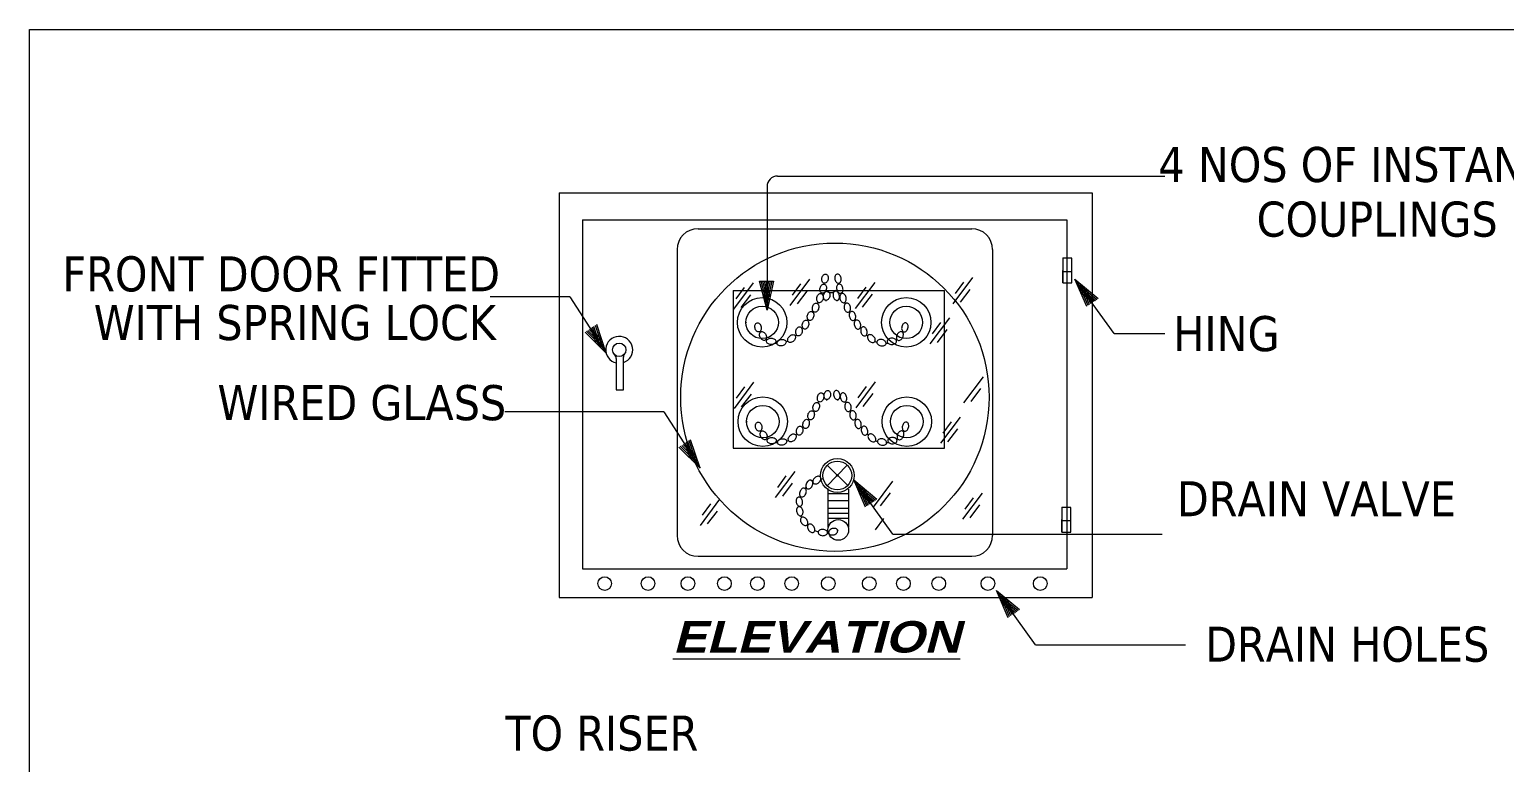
# Model space of a CAD drawing. Header units: inches. Extents: x -98933 to 1585249, y -3352739 to 192771.
# Drawn here: x -1267.9 to -878.5, y 49336.7 to 49530.1 of the extents above; entities that cross this region are included whole.
import ezdxf
from ezdxf.enums import TextEntityAlignment as Align

# ---------------------------------------------------------------- set-up
doc = ezdxf.new("R2010")
doc.units = ezdxf.units.IN
doc.header["$MEASUREMENT"] = 0
doc.layers.get('0').update_dxf_attribs({"lineweight": 0})
for name, color, linetype, lineweight in [('BODY', 7, 'Continuous', 5), ('DIM', 7, 'Continuous', 0), ('FF-PIPE', 14, 'Continuous', 35), ('HATCH', 252, 'Continuous', 0), ('TEXT-1', 7, 'Continuous', 0)]:
    doc.layers.add(name, color=color, linetype=linetype, lineweight=lineweight)
doc.styles.add('arial narrow', font='tahoma.ttf')
doc.styles.add('ROMANTIC', font='')
doc.styles.get('ROMANTIC').set_extended_font_data('Arial Black', italic=True)

# ---------------------------------------------------------------- blocks, each defined once
blk = doc.blocks.new('swqe')
at = {"lineweight": 13}
for p, q in [((213207.92, -18789.24), (213207.92, -18890.59)), ((213343.68, -18890.59), (213343.68, -18789.24)), ((213207.92, -18890.59), (213343.68, -18890.59))]:
    blk.add_line(p, q, dxfattribs=at)
at = {"layer": 'BODY', "lineweight": 0}
for p, q in [((213096.14, -18726.51), (213438.3, -18726.51)), ((213096.14, -18726.51), (213096.14, -18986.44)), ((213438.3, -18726.51), (213438.3, -18986.44)), ((213111.19, -18743.86), (213422.1, -18743.86)), ((213111.19, -18743.86), (213111.19, -18967.94)), ((213185.34, -18749.61), (213361.06, -18749.61)), ((213422.1, -18743.86), (213422.1, -18967.94)), ((213171.9, -18763.05), (213171.9, -18946.48)), ((213374.5, -18763.05), (213374.5, -18946.48)), ((213419.48, -18768.3), (213419.48, -18784.39)), ((213425.25, -18768.61), (213419.48, -18768.61)), ((213425.25, -18784.39), (213425.25, -18768.61)), ((213419.48, -18784.39), (213419.48, -18776.35)), ((213425.25, -18777.22), (213419.48, -18777.22)), ((213220.67, -18784.47), (213208.12, -18801.2)), ((213220.67, -18784.47), (213208.12, -18801.2)), ((213220.67, -18784.47), (213208.12, -18801.2)), ((213214.89, -18787.39), (213209.53, -18794.72)), ((213214.89, -18787.39), (213209.53, -18794.72)), ((213214.89, -18787.39), (213209.53, -18794.72)), ((213256.93, -18782.08), (213244.38, -18798.81)), ((213251.16, -18785), (213245.79, -18792.33)), ((213298.79, -18784.17), (213286.23, -18800.9)), ((213293.01, -18787.09), (213287.64, -18794.42)), ((213361.56, -18781.04), (213349.01, -18797.76)), ((213355.78, -18783.95), (213350.42, -18791.29)), ((213419.48, -18784.39), (213425.25, -18784.39)), ((213207.92, -18789.24), (213343.68, -18789.24)), ((213219.03, -18791.99), (213212.73, -18800.27)), ((213219.03, -18791.99), (213212.73, -18800.27)), ((213219.03, -18791.99), (213212.73, -18800.27)), ((213255.3, -18789.61), (213248.99, -18797.88)), ((213297.15, -18791.7), (213290.84, -18799.97)), ((213359.92, -18788.56), (213353.62, -18796.84)), ((213346.74, -18806.85), (213334.18, -18823.58)), ((213340.96, -18809.77), (213335.59, -18817.1)), ((213345.1, -18814.38), (213338.79, -18822.65)), ((213132.86, -18832.98), (213132.86, -18852.98)), ((213137.42, -18852.98), (213137.42, -18832.14)), ((213368.39, -18844.77), (213355.84, -18861.5)), ((213132.86, -18852.98), (213137.42, -18852.98)), ((213221.05, -18848.21), (213208.49, -18864.93)), ((213221.05, -18848.21), (213208.49, -18864.93)), ((213221.05, -18848.21), (213208.49, -18864.93)), ((213215.27, -18851.12), (213209.9, -18858.46)), ((213215.27, -18851.12), (213209.9, -18858.46)), ((213215.27, -18851.12), (213209.9, -18858.46)), ((213299.16, -18847.91), (213286.61, -18864.64)), ((213293.38, -18850.82), (213288.02, -18858.16)), ((213366.76, -18852.3), (213360.45, -18860.57)), ((213219.41, -18855.73), (213213.1, -18864)), ((213219.41, -18855.73), (213213.1, -18864)), ((213219.41, -18855.73), (213213.1, -18864)), ((213297.52, -18855.43), (213291.22, -18863.71)), ((213353.57, -18870.59), (213341.01, -18887.31)), ((213347.79, -18873.5), (213342.42, -18880.84)), ((213351.93, -18878.11), (213345.62, -18886.39)), ((213281.2, -18901.39), (213268.12, -18914.79)), ((213268.23, -18901.5), (213281.31, -18914.23)), ((213247.52, -18905.44), (213234.96, -18922.17)), ((213241.74, -18908.36), (213236.37, -18915.69)), ((213245.88, -18912.96), (213239.57, -18921.24)), ((213268.76, -18916.49), (213268.76, -18932.15)), ((213268.76, -18919.7), (213282.03, -18919.7)), ((213282.03, -18916.89), (213282.03, -18932.15)), ((213282.03, -18916.89), (213282.03, -18916.89)), ((213310.3, -18911.71), (213297.74, -18928.44)), ((213308.66, -18919.24), (213302.35, -18927.51)), ((213367.71, -18919.38), (213355.15, -18936.11)), ((213199.2, -18923.34), (213186.65, -18940.07)), ((213193.42, -18926.26), (213188.06, -18933.59)), ((213268.76, -18924.12), (213282.03, -18924.12)), ((213268.76, -18928.94), (213282.03, -18928.94)), ((213361.93, -18922.3), (213356.57, -18929.63)), ((213366.07, -18926.9), (213359.77, -18935.18)), ((213419.01, -18928.27), (213419.01, -18944.36)), ((213419.01, -18928.27), (213419.01, -18944.36)), ((213424.77, -18928.58), (213419.01, -18928.58)), ((213424.77, -18928.58), (213419.01, -18928.58)), ((213424.77, -18944.36), (213424.77, -18928.58)), ((213424.77, -18944.36), (213424.77, -18928.58)), ((213197.56, -18930.87), (213191.26, -18939.14)), ((213268.76, -18932.15), (213282.03, -18932.15)), ((213268.76, -18932.15), (213268.76, -18940.99)), ((213268.76, -18935.37), (213282.03, -18935.37)), ((213282.03, -18932.15), (213282.03, -18940.99)), ((213304.52, -18935.65), (213299.15, -18942.99)), ((213419.01, -18944.36), (213419.01, -18936.31)), ((213419.01, -18944.36), (213419.01, -18936.31)), ((213424.77, -18937.18), (213419.01, -18937.18)), ((213424.77, -18937.18), (213419.01, -18937.18)), ((213419.01, -18944.36), (213424.77, -18944.36)), ((213419.01, -18944.36), (213424.77, -18944.36)), ((213111.19, -18967.94), (213422.1, -18967.94)), ((213185.34, -18959.92), (213361.06, -18959.92)), ((213096.14, -18986.44), (213438.3, -18986.44))]:
    blk.add_line(p, q, dxfattribs=at)
for points in [[(213267.56, -18778.79, -0.138248), (213268.22, -18779.16, -0.10706), (213268.74, -18779.98, -0.080555), (213268.94, -18780.98, -0.068394), (213268.82, -18782.17, -0.068394), (213268.38, -18783.28, -0.080555), (213267.74, -18784.08, -0.10706), (213266.9, -18784.57, -0.138248), (213266.15, -18784.59, -0.138248), (213265.49, -18784.22, -0.10706), (213264.97, -18783.4, -0.080555), (213264.77, -18782.4, -0.068394), (213264.89, -18781.21, -0.068394), (213265.33, -18780.1, -0.080555), (213265.97, -18779.3, -0.10706), (213266.81, -18778.82, -0.138248)], [(213274.5, -18778.79, 0.138248), (213273.85, -18779.16, 0.10706), (213273.32, -18779.98, 0.080555), (213273.13, -18780.98, 0.068394), (213273.25, -18782.17, 0.068394), (213273.69, -18783.28, 0.080555), (213274.32, -18784.08, 0.10706), (213275.16, -18784.57, 0.138248), (213275.92, -18784.59, 0.138248), (213276.58, -18784.22, 0.10706), (213277.1, -18783.4, 0.080555), (213277.3, -18782.4, 0.068394), (213277.17, -18781.21, 0.068394), (213276.74, -18780.1, 0.080555), (213276.1, -18779.3, 0.10706), (213275.26, -18778.82, 0.138248)], [(213266.43, -18785.24, -0.138248), (213267.09, -18785.61, -0.10706), (213267.61, -18786.43, -0.080555), (213267.81, -18787.43, -0.068394), (213267.69, -18788.62, -0.068394), (213267.25, -18789.74, -0.080555), (213266.61, -18790.54, -0.10706), (213265.77, -18791.02, -0.138248), (213265.02, -18791.05, -0.138248), (213264.36, -18790.67, -0.10706), (213263.84, -18789.86, -0.080555), (213263.64, -18788.86, -0.068394), (213263.76, -18787.67, -0.068394), (213264.2, -18786.55, -0.080555), (213264.84, -18785.75, -0.10706), (213265.68, -18785.27, -0.138248)], [(213275.63, -18785.24, 0.138248), (213274.97, -18785.61, 0.10706), (213274.45, -18786.43, 0.080555), (213274.26, -18787.43, 0.068394), (213274.38, -18788.62, 0.068394), (213274.82, -18789.74, 0.080555), (213275.45, -18790.54, 0.10706), (213276.29, -18791.02, 0.138248), (213277.05, -18791.05, 0.138248), (213277.71, -18790.67, 0.10706), (213278.23, -18789.86, 0.080555), (213278.43, -18788.86, 0.068394), (213278.3, -18787.67, 0.068394), (213277.86, -18786.55, 0.080555), (213277.23, -18785.75, 0.10706), (213276.39, -18785.27, 0.138248)], [(213261.54, -18797.41, -0.138248), (213262.2, -18797.78, -0.10706), (213262.72, -18798.6, -0.080555), (213262.92, -18799.6, -0.068394), (213262.79, -18800.79, -0.068394), (213262.35, -18801.91, -0.080555), (213261.72, -18802.7, -0.10706), (213260.88, -18803.19, -0.138248), (213260.12, -18803.22, -0.138248), (213259.46, -18802.84, -0.10706), (213258.94, -18802.03, -0.080555), (213258.74, -18801.03, -0.068394), (213258.87, -18799.83, -0.068394), (213259.31, -18798.72, -0.080555), (213259.94, -18797.92, -0.10706), (213260.78, -18797.44, -0.138248)], [(213264.37, -18791.29, -0.138248), (213265.03, -18791.66, -0.10706), (213265.55, -18792.48, -0.080555), (213265.75, -18793.48, -0.068394), (213265.63, -18794.67, -0.068394), (213265.19, -18795.79, -0.080555), (213264.55, -18796.59, -0.10706), (213263.71, -18797.07, -0.138248), (213262.96, -18797.1, -0.138248), (213262.3, -18796.72, -0.10706), (213261.77, -18795.91, -0.080555), (213261.58, -18794.91, -0.068394), (213261.7, -18793.72, -0.068394), (213262.14, -18792.6, -0.080555), (213262.78, -18791.8, -0.10706), (213263.62, -18791.32, -0.138248)], [(213268.68, -18789.76, -0.138248), (213269.34, -18790.14, -0.10706), (213269.86, -18790.95, -0.080555), (213270.06, -18791.95, -0.068394), (213269.93, -18793.14, -0.068394), (213269.49, -18794.26, -0.080555), (213268.86, -18795.06, -0.10706), (213268.02, -18795.54, -0.138248), (213267.26, -18795.57, -0.138248), (213266.6, -18795.2, -0.10706), (213266.08, -18794.38, -0.080555), (213265.88, -18793.38, -0.068394), (213266.01, -18792.19, -0.068394), (213266.45, -18791.07, -0.080555), (213267.08, -18790.28, -0.10706), (213267.92, -18789.79, -0.138248)], [(213273.39, -18789.76, 0.138248), (213272.73, -18790.14, 0.10706), (213272.21, -18790.95, 0.080555), (213272.01, -18791.95, 0.068394), (213272.13, -18793.14, 0.068394), (213272.57, -18794.26, 0.080555), (213273.21, -18795.06, 0.10706), (213274.05, -18795.54, 0.138248), (213274.8, -18795.57, 0.138248), (213275.46, -18795.2, 0.10706), (213275.99, -18794.38, 0.080555), (213276.18, -18793.38, 0.068394), (213276.06, -18792.19, 0.068394), (213275.62, -18791.07, 0.080555), (213274.98, -18790.28, 0.10706), (213274.15, -18789.79, 0.138248)], [(213277.7, -18791.29, 0.138248), (213277.04, -18791.66, 0.10706), (213276.52, -18792.48, 0.080555), (213276.32, -18793.48, 0.068394), (213276.44, -18794.67, 0.068394), (213276.88, -18795.79, 0.080555), (213277.52, -18796.59, 0.10706), (213278.36, -18797.07, 0.138248), (213279.11, -18797.1, 0.138248), (213279.77, -18796.72, 0.10706), (213280.29, -18795.91, 0.080555), (213280.49, -18794.91, 0.068394), (213280.37, -18793.72, 0.068394), (213279.93, -18792.6, 0.080555), (213279.29, -18791.8, 0.10706), (213278.45, -18791.32, 0.138248)], [(213280.53, -18797.41, 0.138248), (213279.87, -18797.78, 0.10706), (213279.35, -18798.6, 0.080555), (213279.15, -18799.6, 0.068394), (213279.27, -18800.79, 0.068394), (213279.71, -18801.91, 0.080555), (213280.35, -18802.7, 0.10706), (213281.19, -18803.19, 0.138248), (213281.94, -18803.22, 0.138248), (213282.6, -18802.84, 0.10706), (213283.12, -18802.03, 0.080555), (213283.32, -18801.03, 0.068394), (213283.2, -18799.83, 0.068394), (213282.76, -18798.72, 0.080555), (213282.12, -18797.92, 0.10706), (213281.28, -18797.44, 0.138248)], [(213258.28, -18802.74, -0.138248), (213258.94, -18803.12, -0.10706), (213259.46, -18803.93, -0.080555), (213259.66, -18804.93, -0.068394), (213259.53, -18806.12, -0.068394), (213259.09, -18807.24, -0.080555), (213258.46, -18808.04, -0.10706), (213257.62, -18808.52, -0.138248), (213256.86, -18808.55, -0.138248), (213256.2, -18808.18, -0.10706), (213255.68, -18807.36, -0.080555), (213255.48, -18806.36, -0.068394), (213255.61, -18805.17, -0.068394), (213256.05, -18804.05, -0.080555), (213256.68, -18803.25, -0.10706), (213257.52, -18802.77, -0.138248)], [(213283.79, -18802.74, 0.138248), (213283.13, -18803.12, 0.10706), (213282.61, -18803.93, 0.080555), (213282.41, -18804.93, 0.068394), (213282.53, -18806.12, 0.068394), (213282.97, -18807.24, 0.080555), (213283.61, -18808.04, 0.10706), (213284.45, -18808.52, 0.138248), (213285.2, -18808.55, 0.138248), (213285.86, -18808.18, 0.10706), (213286.38, -18807.36, 0.080555), (213286.58, -18806.36, 0.068394), (213286.46, -18805.17, 0.068394), (213286.02, -18804.05, 0.080555), (213285.38, -18803.25, 0.10706), (213284.54, -18802.77, 0.138248)], [(213223.23, -18810.06, -0.138248), (213223.99, -18810.1, -0.10706), (213224.82, -18810.6, -0.080555), (213225.44, -18811.41, -0.068394), (213225.87, -18812.53, -0.068394), (213225.97, -18813.72, -0.080555), (213225.76, -18814.72, -0.10706), (213225.23, -18815.53, -0.138248), (213224.56, -18815.89, -0.138248), (213223.81, -18815.85, -0.10706), (213222.97, -18815.35, -0.080555), (213222.35, -18814.55, -0.068394), (213221.93, -18813.42, -0.068394), (213221.82, -18812.23, -0.080555), (213222.04, -18811.23, -0.10706), (213222.57, -18810.43, -0.138248)], [(213225.79, -18815.83, -0.138248), (213226.54, -18815.7, -0.10706), (213227.46, -18815.99, -0.080555), (213228.25, -18816.63, -0.068394), (213228.92, -18817.63, -0.068394), (213229.3, -18818.77, -0.080555), (213229.32, -18819.79, -0.10706), (213228.98, -18820.7, -0.138248), (213228.42, -18821.2, -0.138248), (213227.67, -18821.33, -0.10706), (213226.75, -18821.04, -0.080555), (213225.96, -18820.4, -0.068394), (213225.29, -18819.4, -0.068394), (213224.92, -18818.27, -0.080555), (213224.9, -18817.25, -0.10706), (213225.23, -18816.34, -0.138248)], [(213250.91, -18812.64, -0.138248), (213251.57, -18813.01, -0.10706), (213252.09, -18813.83, -0.080555), (213252.29, -18814.83, -0.068394), (213252.16, -18816.02, -0.068394), (213251.72, -18817.14, -0.080555), (213251.09, -18817.93, -0.10706), (213250.25, -18818.42, -0.138248), (213249.49, -18818.45, -0.138248), (213248.83, -18818.07, -0.10706), (213248.31, -18817.26, -0.080555), (213248.11, -18816.26, -0.068394), (213248.24, -18815.06, -0.068394), (213248.68, -18813.95, -0.080555), (213249.31, -18813.15, -0.10706), (213250.15, -18812.67, -0.138248)], [(213255.05, -18808.28, -0.138248), (213255.71, -18808.65, -0.10706), (213256.23, -18809.46, -0.080555), (213256.43, -18810.46, -0.068394), (213256.31, -18811.66, -0.068394), (213255.87, -18812.77, -0.080555), (213255.23, -18813.57, -0.10706), (213254.39, -18814.05, -0.138248), (213253.64, -18814.08, -0.138248), (213252.98, -18813.71, -0.10706), (213252.46, -18812.89, -0.080555), (213252.26, -18811.89, -0.068394), (213252.38, -18810.7, -0.068394), (213252.82, -18809.58, -0.080555), (213253.46, -18808.79, -0.10706), (213254.3, -18808.3, -0.138248)], [(213287.01, -18808.28, 0.138248), (213286.36, -18808.65, 0.10706), (213285.83, -18809.46, 0.080555), (213285.64, -18810.46, 0.068394), (213285.76, -18811.66, 0.068394), (213286.2, -18812.77, 0.080555), (213286.84, -18813.57, 0.10706), (213287.67, -18814.05, 0.138248), (213288.43, -18814.08, 0.138248), (213289.09, -18813.71, 0.10706), (213289.61, -18812.89, 0.080555), (213289.81, -18811.89, 0.068394), (213289.69, -18810.7, 0.068394), (213289.25, -18809.58, 0.080555), (213288.61, -18808.79, 0.10706), (213287.77, -18808.3, 0.138248)], [(213291.16, -18812.64, 0.138248), (213290.5, -18813.01, 0.10706), (213289.98, -18813.83, 0.080555), (213289.78, -18814.83, 0.068394), (213289.9, -18816.02, 0.068394), (213290.34, -18817.14, 0.080555), (213290.98, -18817.93, 0.10706), (213291.82, -18818.42, 0.138248), (213292.57, -18818.45, 0.138248), (213293.23, -18818.07, 0.10706), (213293.76, -18817.26, 0.080555), (213293.95, -18816.26, 0.068394), (213293.83, -18815.06, 0.068394), (213293.39, -18813.95, 0.080555), (213292.75, -18813.15, 0.10706), (213291.91, -18812.67, 0.138248)], [(213316.27, -18815.83, 0.138248), (213315.53, -18815.7, 0.10706), (213314.61, -18815.99, 0.080555), (213313.81, -18816.63, 0.068394), (213313.15, -18817.63, 0.068394), (213312.77, -18818.77, 0.080555), (213312.75, -18819.79, 0.10706), (213313.08, -18820.7, 0.138248), (213313.65, -18821.2, 0.138248), (213314.39, -18821.33, 0.10706), (213315.32, -18821.04, 0.080555), (213316.11, -18820.4, 0.068394), (213316.78, -18819.4, 0.068394), (213317.15, -18818.27, 0.080555), (213317.17, -18817.25, 0.10706), (213316.84, -18816.34, 0.138248)], [(213318.83, -18810.06, 0.138248), (213318.08, -18810.1, 0.10706), (213317.25, -18810.6, 0.080555), (213316.62, -18811.41, 0.068394), (213316.2, -18812.53, 0.068394), (213316.09, -18813.72, 0.080555), (213316.31, -18814.72, 0.10706), (213316.84, -18815.53, 0.138248), (213317.51, -18815.89, 0.138248), (213318.26, -18815.85, 0.10706), (213319.09, -18815.35, 0.080555), (213319.72, -18814.55, 0.068394), (213320.14, -18813.42, 0.068394), (213320.24, -18812.23, 0.080555), (213320.03, -18811.23, 0.10706), (213319.5, -18810.43, 0.138248)], [(213235.29, -18821.89, -0.138248), (213235.08, -18822.61, -0.10706), (213234.42, -18823.32, -0.080555), (213233.5, -18823.75, -0.068394), (213232.31, -18823.92, -0.068394), (213231.12, -18823.77, -0.080555), (213230.19, -18823.34, -0.10706), (213229.52, -18822.65, -0.138248), (213229.31, -18821.92, -0.138248), (213229.51, -18821.19, -0.10706), (213230.18, -18820.49, -0.080555), (213231.1, -18820.05, -0.068394), (213232.29, -18819.88, -0.068394), (213233.47, -18820.04, -0.080555), (213234.4, -18820.46, -0.10706), (213235.08, -18821.16, -0.138248)], [(213241.85, -18822.14, -0.138248), (213241.81, -18822.89, -0.10706), (213241.32, -18823.72, -0.080555), (213240.51, -18824.35, -0.068394), (213239.39, -18824.77, -0.068394), (213238.2, -18824.88, -0.080555), (213237.2, -18824.67, -0.10706), (213236.39, -18824.13, -0.138248), (213236.03, -18823.47, -0.138248), (213236.07, -18822.71, -0.10706), (213236.56, -18821.88, -0.080555), (213237.37, -18821.26, -0.068394), (213238.49, -18820.83, -0.068394), (213239.68, -18820.73, -0.080555), (213240.68, -18820.94, -0.10706), (213241.49, -18821.47, -0.138248)], [(213247.53, -18818.05, -0.138248), (213247.9, -18818.71, -0.10706), (213247.93, -18819.68, -0.080555), (213247.58, -18820.64, -0.068394), (213246.87, -18821.6, -0.068394), (213245.92, -18822.33, -0.080555), (213244.96, -18822.68, -0.10706), (213243.99, -18822.67, -0.138248), (213243.33, -18822.3, -0.138248), (213242.96, -18821.64, -0.10706), (213242.93, -18820.68, -0.080555), (213243.27, -18819.72, -0.068394), (213243.99, -18818.76, -0.068394), (213244.94, -18818.03, -0.080555), (213245.9, -18817.67, -0.10706), (213246.86, -18817.69, -0.138248)], [(213294.54, -18818.05, 0.138248), (213294.17, -18818.71, 0.10706), (213294.14, -18819.68, 0.080555), (213294.48, -18820.64, 0.068394), (213295.2, -18821.6, 0.068394), (213296.15, -18822.33, 0.080555), (213297.11, -18822.68, 0.10706), (213298.08, -18822.67, 0.138248), (213298.74, -18822.3, 0.138248), (213299.11, -18821.64, 0.10706), (213299.14, -18820.68, 0.080555), (213298.79, -18819.72, 0.068394), (213298.08, -18818.76, 0.068394), (213297.13, -18818.03, 0.080555), (213296.17, -18817.67, 0.10706), (213295.2, -18817.69, 0.138248)], [(213300.22, -18822.14, 0.138248), (213300.25, -18822.89, 0.10706), (213300.75, -18823.72, 0.080555), (213301.56, -18824.35, 0.068394), (213302.68, -18824.77, 0.068394), (213303.87, -18824.88, 0.080555), (213304.87, -18824.67, 0.10706), (213305.68, -18824.13, 0.138248), (213306.04, -18823.47, 0.138248), (213306, -18822.71, 0.10706), (213305.5, -18821.88, 0.080555), (213304.7, -18821.26, 0.068394), (213303.58, -18820.83, 0.068394), (213302.38, -18820.73, 0.080555), (213301.39, -18820.94, 0.10706), (213300.58, -18821.47, 0.138248)], [(213306.78, -18821.89, 0.138248), (213306.98, -18822.61, 0.10706), (213307.65, -18823.32, 0.080555), (213308.57, -18823.75, 0.068394), (213309.76, -18823.92, 0.068394), (213310.94, -18823.77, 0.080555), (213311.87, -18823.34, 0.10706), (213312.55, -18822.65, 0.138248), (213312.76, -18821.92, 0.138248), (213312.56, -18821.19, 0.10706), (213311.89, -18820.49, 0.080555), (213310.97, -18820.05, 0.068394), (213309.78, -18819.88, 0.068394), (213308.59, -18820.04, 0.080555), (213307.67, -18820.46, 0.10706), (213306.99, -18821.16, 0.138248)], [(213269.05, -18853.5, -0.138248), (213269.71, -18853.87, -0.10706), (213270.23, -18854.69, -0.080555), (213270.43, -18855.69, -0.068394), (213270.31, -18856.88, -0.068394), (213269.87, -18857.99, -0.080555), (213269.23, -18858.79, -0.10706), (213268.39, -18859.28, -0.138248), (213267.64, -18859.3, -0.138248), (213266.98, -18858.93, -0.10706), (213266.46, -18858.11, -0.080555), (213266.26, -18857.11, -0.068394), (213266.38, -18855.92, -0.068394), (213266.82, -18854.81, -0.080555), (213267.46, -18854.01, -0.10706), (213268.3, -18853.53, -0.138248)], [(213273.77, -18853.5, 0.138248), (213273.11, -18853.87, 0.10706), (213272.59, -18854.69, 0.080555), (213272.39, -18855.69, 0.068394), (213272.51, -18856.88, 0.068394), (213272.95, -18857.99, 0.080555), (213273.59, -18858.79, 0.10706), (213274.43, -18859.28, 0.138248), (213275.18, -18859.3, 0.138248), (213275.84, -18858.93, 0.10706), (213276.36, -18858.11, 0.080555), (213276.56, -18857.11, 0.068394), (213276.44, -18855.92, 0.068394), (213276, -18854.81, 0.080555), (213275.36, -18854.01, 0.10706), (213274.52, -18853.53, 0.138248)], [(213261.91, -18861.15, -0.138248), (213262.57, -18861.52, -0.10706), (213263.1, -18862.33, -0.080555), (213263.29, -18863.34, -0.068394), (213263.17, -18864.53, -0.068394), (213262.73, -18865.64, -0.080555), (213262.09, -18866.44, -0.10706), (213261.26, -18866.92, -0.138248), (213260.5, -18866.95, -0.138248), (213259.84, -18866.58, -0.10706), (213259.32, -18865.76, -0.080555), (213259.12, -18864.76, -0.068394), (213259.24, -18863.57, -0.068394), (213259.68, -18862.45, -0.080555), (213260.32, -18861.66, -0.10706), (213261.16, -18861.17, -0.138248)], [(213264.75, -18855.03, -0.138248), (213265.41, -18855.4, -0.10706), (213265.93, -18856.22, -0.080555), (213266.13, -18857.22, -0.068394), (213266, -18858.41, -0.068394), (213265.56, -18859.52, -0.080555), (213264.93, -18860.32, -0.10706), (213264.09, -18860.8, -0.138248), (213263.33, -18860.83, -0.138248), (213262.67, -18860.46, -0.10706), (213262.15, -18859.64, -0.080555), (213261.95, -18858.64, -0.068394), (213262.08, -18857.45, -0.068394), (213262.52, -18856.34, -0.080555), (213263.15, -18855.54, -0.10706), (213263.99, -18855.05, -0.138248)], [(213278.07, -18855.03, 0.138248), (213277.41, -18855.4, 0.10706), (213276.89, -18856.22, 0.080555), (213276.69, -18857.22, 0.068394), (213276.82, -18858.41, 0.068394), (213277.26, -18859.52, 0.080555), (213277.89, -18860.32, 0.10706), (213278.73, -18860.8, 0.138248), (213279.49, -18860.83, 0.138248), (213280.15, -18860.46, 0.10706), (213280.67, -18859.64, 0.080555), (213280.87, -18858.64, 0.068394), (213280.74, -18857.45, 0.068394), (213280.3, -18856.34, 0.080555), (213279.67, -18855.54, 0.10706), (213278.83, -18855.05, 0.138248)], [(213280.91, -18861.15, 0.138248), (213280.25, -18861.52, 0.10706), (213279.72, -18862.33, 0.080555), (213279.53, -18863.34, 0.068394), (213279.65, -18864.53, 0.068394), (213280.09, -18865.64, 0.080555), (213280.73, -18866.44, 0.10706), (213281.57, -18866.92, 0.138248), (213282.32, -18866.95, 0.138248), (213282.98, -18866.58, 0.10706), (213283.5, -18865.76, 0.080555), (213283.7, -18864.76, 0.068394), (213283.58, -18863.57, 0.068394), (213283.14, -18862.45, 0.080555), (213282.5, -18861.66, 0.10706), (213281.66, -18861.17, 0.138248)], [(213255.43, -18872.01, -0.138248), (213256.09, -18872.38, -0.10706), (213256.61, -18873.2, -0.080555), (213256.81, -18874.2, -0.068394), (213256.68, -18875.39, -0.068394), (213256.24, -18876.51, -0.080555), (213255.61, -18877.3, -0.10706), (213254.77, -18877.79, -0.138248), (213254.01, -18877.82, -0.138248), (213253.35, -18877.44, -0.10706), (213252.83, -18876.63, -0.080555), (213252.64, -18875.63, -0.068394), (213252.76, -18874.43, -0.068394), (213253.2, -18873.32, -0.080555), (213253.83, -18872.52, -0.10706), (213254.67, -18872.04, -0.138248)], [(213258.65, -18866.48, -0.138248), (213259.31, -18866.85, -0.10706), (213259.84, -18867.67, -0.080555), (213260.03, -18868.67, -0.068394), (213259.91, -18869.86, -0.068394), (213259.47, -18870.97, -0.080555), (213258.83, -18871.77, -0.10706), (213258, -18872.26, -0.138248), (213257.24, -18872.28, -0.138248), (213256.58, -18871.91, -0.10706), (213256.06, -18871.09, -0.080555), (213255.86, -18870.09, -0.068394), (213255.98, -18868.9, -0.068394), (213256.42, -18867.79, -0.080555), (213257.06, -18866.99, -0.10706), (213257.9, -18866.51, -0.138248)], [(213284.17, -18866.48, 0.138248), (213283.51, -18866.85, 0.10706), (213282.98, -18867.67, 0.080555), (213282.79, -18868.67, 0.068394), (213282.91, -18869.86, 0.068394), (213283.35, -18870.97, 0.080555), (213283.99, -18871.77, 0.10706), (213284.83, -18872.26, 0.138248), (213285.58, -18872.28, 0.138248), (213286.24, -18871.91, 0.10706), (213286.76, -18871.09, 0.080555), (213286.96, -18870.09, 0.068394), (213286.84, -18868.9, 0.068394), (213286.4, -18867.79, 0.080555), (213285.76, -18866.99, 0.10706), (213284.92, -18866.51, 0.138248)], [(213287.39, -18872.01, 0.138248), (213286.73, -18872.38, 0.10706), (213286.21, -18873.2, 0.080555), (213286.01, -18874.2, 0.068394), (213286.14, -18875.39, 0.068394), (213286.58, -18876.51, 0.080555), (213287.21, -18877.3, 0.10706), (213288.05, -18877.79, 0.138248), (213288.81, -18877.82, 0.138248), (213289.47, -18877.44, 0.10706), (213289.99, -18876.63, 0.080555), (213290.18, -18875.63, 0.068394), (213290.06, -18874.43, 0.068394), (213289.62, -18873.32, 0.080555), (213288.99, -18872.52, 0.10706), (213288.15, -18872.04, 0.138248)], [(213223.61, -18873.8, -0.138248), (213224.37, -18873.84, -0.10706), (213225.2, -18874.33, -0.080555), (213225.82, -18875.14, -0.068394), (213226.24, -18876.26, -0.068394), (213226.35, -18877.46, -0.080555), (213226.14, -18878.45, -0.10706), (213225.6, -18879.26, -0.138248), (213224.94, -18879.62, -0.138248), (213224.18, -18879.59, -0.10706), (213223.35, -18879.09, -0.080555), (213222.73, -18878.28, -0.068394), (213222.3, -18877.16, -0.068394), (213222.2, -18875.97, -0.080555), (213222.41, -18874.97, -0.10706), (213222.95, -18874.16, -0.138248)], [(213226.17, -18879.57, -0.138248), (213226.91, -18879.43, -0.10706), (213227.84, -18879.73, -0.080555), (213228.63, -18880.37, -0.068394), (213229.3, -18881.36, -0.068394), (213229.67, -18882.5, -0.080555), (213229.69, -18883.52, -0.10706), (213229.36, -18884.43, -0.138248), (213228.8, -18884.93, -0.138248), (213228.05, -18885.07, -0.10706), (213227.13, -18884.78, -0.080555), (213226.34, -18884.13, -0.068394), (213225.67, -18883.14, -0.068394), (213225.29, -18882, -0.080555), (213225.27, -18880.98, -0.10706), (213225.61, -18880.07, -0.138248)], [(213247.9, -18881.79, -0.138248), (213248.28, -18882.44, -0.10706), (213248.31, -18883.41, -0.080555), (213247.96, -18884.37, -0.068394), (213247.24, -18885.33, -0.068394), (213246.29, -18886.06, -0.080555), (213245.34, -18886.42, -0.10706), (213244.37, -18886.4, -0.138248), (213243.71, -18886.04, -0.138248), (213243.33, -18885.38, -0.10706), (213243.3, -18884.41, -0.080555), (213243.65, -18883.45, -0.068394), (213244.37, -18882.49, -0.068394), (213245.32, -18881.76, -0.080555), (213246.27, -18881.4, -0.10706), (213247.24, -18881.42, -0.138248)], [(213251.28, -18876.38, -0.138248), (213251.94, -18876.75, -0.10706), (213252.47, -18877.56, -0.080555), (213252.66, -18878.56, -0.068394), (213252.54, -18879.76, -0.068394), (213252.1, -18880.87, -0.080555), (213251.46, -18881.67, -0.10706), (213250.62, -18882.15, -0.138248), (213249.87, -18882.18, -0.138248), (213249.21, -18881.81, -0.10706), (213248.69, -18880.99, -0.080555), (213248.49, -18879.99, -0.068394), (213248.61, -18878.8, -0.068394), (213249.05, -18877.68, -0.080555), (213249.69, -18876.89, -0.10706), (213250.53, -18876.4, -0.138248)], [(213291.54, -18876.38, 0.138248), (213290.88, -18876.75, 0.10706), (213290.36, -18877.56, 0.080555), (213290.16, -18878.56, 0.068394), (213290.28, -18879.76, 0.068394), (213290.72, -18880.87, 0.080555), (213291.36, -18881.67, 0.10706), (213292.2, -18882.15, 0.138248), (213292.95, -18882.18, 0.138248), (213293.61, -18881.81, 0.10706), (213294.13, -18880.99, 0.080555), (213294.33, -18879.99, 0.068394), (213294.21, -18878.8, 0.068394), (213293.77, -18877.68, 0.080555), (213293.13, -18876.89, 0.10706), (213292.29, -18876.4, 0.138248)], [(213294.92, -18881.79, 0.138248), (213294.54, -18882.44, 0.10706), (213294.51, -18883.41, 0.080555), (213294.86, -18884.37, 0.068394), (213295.58, -18885.33, 0.068394), (213296.53, -18886.06, 0.080555), (213297.48, -18886.42, 0.10706), (213298.45, -18886.4, 0.138248), (213299.11, -18886.04, 0.138248), (213299.49, -18885.38, 0.10706), (213299.52, -18884.41, 0.080555), (213299.17, -18883.45, 0.068394), (213298.45, -18882.49, 0.068394), (213297.5, -18881.76, 0.080555), (213296.55, -18881.4, 0.10706), (213295.58, -18881.42, 0.138248)], [(213316.65, -18879.57, 0.138248), (213315.91, -18879.43, 0.10706), (213314.98, -18879.73, 0.080555), (213314.19, -18880.37, 0.068394), (213313.52, -18881.36, 0.068394), (213313.15, -18882.5, 0.080555), (213313.13, -18883.52, 0.10706), (213313.46, -18884.43, 0.138248), (213314.02, -18884.93, 0.138248), (213314.77, -18885.07, 0.10706), (213315.69, -18884.78, 0.080555), (213316.48, -18884.13, 0.068394), (213317.15, -18883.14, 0.068394), (213317.53, -18882, 0.080555), (213317.55, -18880.98, 0.10706), (213317.21, -18880.07, 0.138248)], [(213319.21, -18873.8, 0.138248), (213318.45, -18873.84, 0.10706), (213317.62, -18874.33, 0.080555), (213317, -18875.14, 0.068394), (213316.58, -18876.26, 0.068394), (213316.47, -18877.46, 0.080555), (213316.68, -18878.45, 0.10706), (213317.22, -18879.26, 0.138248), (213317.88, -18879.62, 0.138248), (213318.64, -18879.59, 0.10706), (213319.47, -18879.09, 0.080555), (213320.09, -18878.28, 0.068394), (213320.52, -18877.16, 0.068394), (213320.62, -18875.97, 0.080555), (213320.41, -18874.97, 0.10706), (213319.87, -18874.16, 0.138248)], [(213235.66, -18885.62, -0.138248), (213235.46, -18886.35, -0.10706), (213234.8, -18887.05, -0.080555), (213233.87, -18887.49, -0.068394), (213232.69, -18887.66, -0.068394), (213231.5, -18887.5, -0.080555), (213230.57, -18887.08, -0.10706), (213229.9, -18886.38, -0.138248), (213229.69, -18885.66, -0.138248), (213229.89, -18884.93, -0.10706), (213230.55, -18884.22, -0.080555), (213231.48, -18883.79, -0.068394), (213232.66, -18883.62, -0.068394), (213233.85, -18883.77, -0.080555), (213234.78, -18884.2, -0.10706), (213235.45, -18884.89, -0.138248)], [(213242.23, -18885.87, -0.138248), (213242.19, -18886.63, -0.10706), (213241.69, -18887.46, -0.080555), (213240.89, -18888.08, -0.068394), (213239.77, -18888.51, -0.068394), (213238.57, -18888.61, -0.080555), (213237.58, -18888.4, -0.10706), (213236.77, -18887.87, -0.138248), (213236.4, -18887.2, -0.138248), (213236.44, -18886.45, -0.10706), (213236.94, -18885.62, -0.080555), (213237.75, -18884.99, -0.068394), (213238.87, -18884.57, -0.068394), (213240.06, -18884.46, -0.080555), (213241.06, -18884.67, -0.10706), (213241.87, -18885.21, -0.138248)], [(213300.59, -18885.87, 0.138248), (213300.63, -18886.63, 0.10706), (213301.13, -18887.46, 0.080555), (213301.93, -18888.08, 0.068394), (213303.05, -18888.51, 0.068394), (213304.25, -18888.61, 0.080555), (213305.24, -18888.4, 0.10706), (213306.05, -18887.87, 0.138248), (213306.42, -18887.2, 0.138248), (213306.38, -18886.45, 0.10706), (213305.88, -18885.62, 0.080555), (213305.08, -18884.99, 0.068394), (213303.95, -18884.57, 0.068394), (213302.76, -18884.46, 0.080555), (213301.76, -18884.67, 0.10706), (213300.95, -18885.21, 0.138248)], [(213307.16, -18885.62, 0.138248), (213307.36, -18886.35, 0.10706), (213308.02, -18887.05, 0.080555), (213308.95, -18887.49, 0.068394), (213310.13, -18887.66, 0.068394), (213311.32, -18887.5, 0.080555), (213312.25, -18887.08, 0.10706), (213312.92, -18886.38, 0.138248), (213313.13, -18885.66, 0.138248), (213312.93, -18884.93, 0.10706), (213312.27, -18884.22, 0.080555), (213311.34, -18883.79, 0.068394), (213310.16, -18883.62, 0.068394), (213308.97, -18883.77, 0.080555), (213308.04, -18884.2, 0.10706), (213307.37, -18884.89, 0.138248)], [(213258.08, -18911.15, 0.138248), (213257.33, -18911.03, 0.10706), (213256.41, -18911.34, 0.080555), (213255.63, -18912, 0.068394), (213254.98, -18913.01, 0.068394), (213254.63, -18914.15, 0.080555), (213254.63, -18915.17, 0.10706), (213254.98, -18916.08, 0.138248), (213255.56, -18916.57, 0.138248), (213256.3, -18916.69, 0.10706), (213257.22, -18916.38, 0.080555), (213258, -18915.72, 0.068394), (213258.65, -18914.71, 0.068394), (213259, -18913.57, 0.080555), (213259, -18912.55, 0.10706), (213258.65, -18911.64, 0.138248)], [(213263.85, -18908.99, 0.138248), (213263.21, -18908.59, 0.10706), (213262.24, -18908.52, 0.080555), (213261.27, -18908.82, 0.068394), (213260.28, -18909.5, 0.068394), (213259.51, -18910.42, 0.080555), (213259.11, -18911.36, 0.10706), (213259.09, -18912.33, 0.138248), (213259.42, -18913.01, 0.138248), (213260.06, -18913.41, 0.10706), (213261.03, -18913.48, 0.080555), (213262, -18913.17, 0.068394), (213262.99, -18912.49, 0.068394), (213263.76, -18911.58, 0.080555), (213264.16, -18910.64, 0.10706), (213264.18, -18909.67, 0.138248)], [(213253.92, -18916.29, 0.138248), (213253.18, -18916.17, 0.10706), (213252.26, -18916.48, 0.080555), (213251.48, -18917.14, 0.068394), (213250.83, -18918.14, 0.068394), (213250.48, -18919.29, 0.080555), (213250.48, -18920.31, 0.10706), (213250.83, -18921.21, 0.138248), (213251.4, -18921.7, 0.138248), (213252.15, -18921.83, 0.10706), (213253.07, -18921.51, 0.080555), (213253.85, -18920.86, 0.068394), (213254.5, -18919.85, 0.068394), (213254.85, -18918.7, 0.080555), (213254.85, -18917.68, 0.10706), (213254.5, -18916.78, 0.138248)], [(213249.7, -18921.94, 0.138248), (213249.04, -18922.31, 0.10706), (213248.52, -18923.13, 0.080555), (213248.32, -18924.13, 0.068394), (213248.44, -18925.32, 0.068394), (213248.88, -18926.44, 0.080555), (213249.52, -18927.23, 0.10706), (213250.36, -18927.72, 0.138248), (213251.12, -18927.74, 0.138248), (213251.77, -18927.37, 0.10706), (213252.3, -18926.56, 0.080555), (213252.49, -18925.56, 0.068394), (213252.37, -18924.36, 0.068394), (213251.93, -18923.25, 0.080555), (213251.29, -18922.45, 0.10706), (213250.46, -18921.97, 0.138248)], [(213250, -18928.1, 0.138248), (213249.34, -18928.47, 0.10706), (213248.82, -18929.29, 0.080555), (213248.62, -18930.29, 0.068394), (213248.74, -18931.48, 0.068394), (213249.18, -18932.6, 0.080555), (213249.82, -18933.39, 0.10706), (213250.66, -18933.88, 0.138248), (213251.41, -18933.9, 0.138248), (213252.07, -18933.53, 0.10706), (213252.6, -18932.72, 0.080555), (213252.79, -18931.72, 0.068394), (213252.67, -18930.52, 0.068394), (213252.23, -18929.41, 0.080555), (213251.59, -18928.61, 0.10706), (213250.75, -18928.13, 0.138248)], [(213251.77, -18934.97, 0.138248), (213251.28, -18935.55, 0.10706), (213251.08, -18936.5, 0.080555), (213251.24, -18937.5, 0.068394), (213251.77, -18938.58, 0.068394), (213252.57, -18939.47, 0.080555), (213253.44, -18940, 0.10706), (213254.4, -18940.16, 0.138248), (213255.12, -18939.92, 0.138248), (213255.6, -18939.34, 0.10706), (213255.81, -18938.39, 0.080555), (213255.65, -18937.39, 0.068394), (213255.12, -18936.31, 0.068394), (213254.32, -18935.42, 0.080555), (213253.44, -18934.9, 0.10706), (213252.49, -18934.73, 0.138248)], [(213256.32, -18939.45, 0.138248), (213255.83, -18940.02, 0.10706), (213255.63, -18940.97, 0.080555), (213255.79, -18941.98, 0.068394), (213256.32, -18943.05, 0.068394), (213257.12, -18943.94, 0.080555), (213258, -18944.47, 0.10706), (213258.95, -18944.63, 0.138248), (213259.67, -18944.39, 0.138248), (213260.16, -18943.82, 0.10706), (213260.36, -18942.87, 0.080555), (213260.2, -18941.86, 0.068394), (213259.67, -18940.79, 0.068394), (213258.87, -18939.9, 0.080555), (213257.99, -18939.37, 0.10706), (213257.04, -18939.21, 0.138248)], [(213262.47, -18944.51, 0.138248), (213262.64, -18945.24, 0.10706), (213263.27, -18945.98, 0.080555), (213264.18, -18946.45, 0.068394), (213265.35, -18946.67, 0.068394), (213266.55, -18946.57, 0.080555), (213267.49, -18946.18, 0.10706), (213268.2, -18945.52, 0.138248), (213268.44, -18944.8, 0.138248), (213268.27, -18944.06, 0.10706), (213267.63, -18943.33, 0.080555), (213266.73, -18942.86, 0.068394), (213265.55, -18942.63, 0.068394), (213264.36, -18942.74, 0.080555), (213263.41, -18943.12, 0.10706), (213262.71, -18943.79, 0.138248)], [(213275, -18943.29, 0.138248), (213274.6, -18942.65, 0.10706), (213273.76, -18942.16, 0.080555), (213272.76, -18942, 0.068394), (213271.57, -18942.17, 0.068394), (213270.47, -18942.65, 0.080555), (213269.7, -18943.32, 0.10706), (213269.25, -18944.18, 0.138248), (213269.25, -18944.93, 0.138248), (213269.65, -18945.58, 0.10706), (213270.49, -18946.07, 0.080555), (213271.5, -18946.23, 0.068394), (213272.68, -18946.06, 0.068394), (213273.78, -18945.57, 0.080555), (213274.55, -18944.91, 0.10706), (213275, -18944.05, 0.138248)]]:
    blk.add_lwpolyline(points, format="xyb", close=True, dxfattribs=at)
for centre, radius in [((213273.2, -18857.78), 98.98), ((213226.53, -18809.74), 10.44), ((213319.03, -18809.74), 10.44), ((213134.75, -18827.37), 4.33), ((213226.91, -18873.47), 10.44), ((213319.4, -18873.47), 10.44), ((213274.79, -18908.06), 10.86), ((213274.79, -18908.06), 9.24), ((213274.83, -18907.92), 0.504), ((213274.83, -18907.92), 0.336), ((213275.39, -18943), 6.64), ((213125.41, -18977.45), 4.39), ((213153.24, -18977.45), 4.39), ((213178.86, -18977.45), 4.39), ((213202.29, -18977.45), 4.39), ((213223.52, -18977.45), 4.39), ((213223.52, -18977.45), 4.39), ((213245.49, -18977.45), 4.39), ((213268.92, -18977.45), 4.39), ((213295.27, -18977.45), 4.39), ((213317.24, -18977.45), 4.39), ((213339.94, -18977.45), 4.39), ((213371.42, -18977.45), 4.39), ((213405.1, -18977.45), 4.39)]:
    blk.add_circle(centre, radius, dxfattribs=at)
for centre, radius, start, end in [((213185.34, -18763.05), 13.44, 90, 180), ((213361.06, -18763.05), 13.44, 0, 90), ((213270.56, -18786.24), 4.4, 228.03265, 318.14808), ((213134.75, -18827.37), 8.65, 287.96504, 257.35307), ((213129.5, -18832.98), 3.36, 0, 46.88281), ((213140.78, -18832.14), 3.36, 141.64672, 180), ((213267.42, -18927.53), 17.4, 96.90519, 100.67803), ((213267.42, -18927.53), 17.4, 136.74315, 140.09945), ((213267.42, -18927.53), 17.4, 118.65498, 119.1013), ((213267.42, -18927.53), 17.4, 180.15231, 181.86048), ((213267.42, -18927.53), 17.4, 159.74659, 161.98329), ((213267.42, -18927.53), 17.4, 201.59819, 205.47788), ((213267.42, -18927.53), 17.4, 225.23774, 227.67919), ((213185.34, -18946.48), 13.44, 180, 270), ((213267.42, -18927.53), 17.4, 245.84613, 253.62103), ((213267.42, -18927.53), 17.4, 273.31989, 275.97466), ((213267.42, -18927.53), 17.4, 295.71946, 297.26935), ((213361.06, -18946.48), 13.44, 270, 0)]:
    blk.add_arc(centre, radius, start, end, dxfattribs=at)
at = {"layer": 'DIM', "lineweight": 0}
for p, q in [((213236.37, -18715.85), (213485.14, -18715.85)), ((213229.65, -18722.57), (213229.65, -18802.01)), ((213224.88, -18783.38), (213233.75, -18783.38)), ((213229.65, -18802.01), (213224.88, -18783.38)), ((213230.13, -18799.83), (213225.92, -18783.38)), ((213230.61, -18797.64), (213226.96, -18783.38)), ((213229.62, -18783.38), (213227.43, -18793.34)), ((213230.65, -18783.38), (213227.99, -18795.51)), ((213231.1, -18795.46), (213228, -18783.38)), ((213231.68, -18783.38), (213228.54, -18797.68)), ((213231.58, -18793.27), (213229.04, -18783.38)), ((213232.72, -18783.38), (213229.1, -18799.85)), ((213233.75, -18783.38), (213229.65, -18802.01)), ((213452.52, -18816.91), (213427.37, -18782.11)), ((213427.37, -18782.11), (213442.15, -18794.41)), ((213434.96, -18799.6), (213427.37, -18782.11)), ((213428.26, -18784.16), (213441.31, -18795.02)), ((213435.8, -18799), (213429.09, -18783.54)), ((213429.15, -18786.21), (213440.47, -18795.63)), ((213430.04, -18788.26), (213439.62, -18796.24)), ((213436.64, -18798.4), (213430.81, -18784.97)), ((213437.47, -18797.79), (213432.53, -18786.4)), ((213438.31, -18797.19), (213434.25, -18787.83)), ((213103.15, -18793.3), (213051.8, -18793.3)), ((213103.15, -18793.3), (213126.35, -18829.44)), ((213430.93, -18790.32), (213438.78, -18796.85)), ((213112.84, -18815.97), (213126.35, -18829.44)), ((213113.71, -18815.41), (213125.65, -18827.31)), ((213114.58, -18814.86), (213124.95, -18825.19)), ((213115.45, -18814.3), (213124.24, -18823.06)), ((213116.32, -18813.74), (213123.54, -18820.94)), ((213120.01, -18823.12), (213116.8, -18813.43)), ((213121.6, -18824.7), (213117.68, -18812.87)), ((213123.18, -18826.28), (213118.56, -18812.3)), ((213124.77, -18827.86), (213119.43, -18811.74)), ((213126.35, -18829.44), (213120.31, -18811.18)), ((213452.52, -18816.91), (213485.14, -18816.91)), ((213163.43, -18867.18), (213061.35, -18867.18)), ((213163.43, -18867.18), (213186.63, -18903.31)), ((213173.12, -18889.84), (213186.63, -18903.31)), ((213173.99, -18889.29), (213185.93, -18901.18)), ((213174.85, -18888.73), (213185.22, -18899.06)), ((213175.72, -18888.17), (213184.52, -18896.94)), ((213176.59, -18887.61), (213183.82, -18894.81)), ((213180.29, -18896.99), (213177.08, -18887.3)), ((213181.87, -18898.57), (213177.96, -18886.74)), ((213183.46, -18900.15), (213178.83, -18886.18)), ((213185.04, -18901.73), (213179.71, -18885.61)), ((213186.63, -18903.31), (213180.58, -18885.05)), ((213310.47, -18945.72), (213285.31, -18910.92)), ((213292.91, -18928.42), (213285.31, -18910.92)), ((213285.31, -18910.92), (213300.1, -18923.22)), ((213286.2, -18912.97), (213299.26, -18923.83)), ((213293.75, -18927.81), (213287.03, -18912.35)), ((213287.1, -18915.03), (213298.41, -18924.44)), ((213287.99, -18917.08), (213297.57, -18925.05)), ((213294.58, -18927.21), (213288.75, -18913.78)), ((213288.88, -18919.13), (213296.73, -18925.66)), ((213295.42, -18926.61), (213290.47, -18915.21)), ((213296.25, -18926), (213292.19, -18916.65)), ((213310.47, -18945.72), (213483.27, -18945.72)), ((213402.06, -19016.66), (213376.9, -18981.86)), ((213384.5, -18999.36), (213376.9, -18981.86)), ((213376.9, -18981.86), (213391.69, -18994.16)), ((213377.79, -18983.92), (213390.84, -18994.77)), ((213385.33, -18998.76), (213378.62, -18983.29)), ((213378.68, -18985.97), (213390, -18995.38)), ((213386.17, -18998.15), (213380.34, -18984.72)), ((213387.01, -18997.55), (213382.06, -18986.16)), ((213379.57, -18988.02), (213389.16, -18995.99)), ((213380.47, -18990.07), (213388.31, -18996.6)), ((213387.84, -18996.94), (213383.78, -18987.59)), ((213402.06, -19016.66), (213498.22, -19016.66))]:
    blk.add_line(p, q, dxfattribs=at)
at = {"layer": 'DIM', "color": 7}
blk.add_lwpolyline([(212756.14, -18621.76), (213861.34, -18621.76), (213861.34, -19704.49), (212756.14, -19704.49)], close=True, dxfattribs=at)
at = {"layer": 'DIM', "lineweight": 0}
blk.add_arc((213236.37, -18722.57), 6.72, 90, 180, dxfattribs=at)
at = {"layer": 'HATCH', "lineweight": 0}
for centre in [(213226.53, -18809.74), (213319.03, -18809.74), (213226.91, -18873.47), (213319.4, -18873.47)]:
    blk.add_circle(centre, 15.88, dxfattribs=at)
for centre, radius, start, end in [((213197.82, -18768.67), 70.48, 346.41913, 346.91098), ((213344.25, -18768.67), 70.48, 193.08902, 193.58087), ((213197.82, -18768.67), 70.48, 335.71077, 336.44336), ((213197.82, -18768.67), 70.48, 341.23015, 341.59576), ((213197.82, -18786.06), 70.48, 351.74611, 352.2137), ((213344.25, -18786.06), 70.48, 182.53235, 182.9876), ((213344.25, -18786.06), 70.48, 187.7863, 188.25389), ((213344.25, -18768.67), 70.48, 198.40424, 198.76985), ((213344.25, -18768.67), 70.48, 203.55664, 204.28923), ((213197.82, -18768.67), 70.48, 330.49941, 330.99911), ((213344.25, -18768.67), 70.48, 209.00089, 209.50059), ((213230.31, -18809.18), 14.1, 182.2489, 183.78996), ((213237.24, -18809.18), 14.1, 208.20176, 211.50359), ((213197.82, -18768.67), 70.48, 320.28811, 320.93283), ((213197.82, -18768.67), 70.48, 325.35068, 325.91882), ((213344.25, -18768.67), 70.48, 214.08118, 214.64932), ((213344.25, -18768.67), 70.48, 219.06717, 219.71189), ((213304.93, -18809.18), 14.1, 328.49641, 331.79824), ((213304.93, -18809.18), 14.1, 356.21004, 357.7511), ((213237.13, -18809.18), 14.1, 234.70045, 237.59994), ((213237.24, -18809.18), 14.1, 260.1255, 265.37056), ((213237.11, -18809.07), 14.1, 289.69556, 294.94274), ((213237.13, -18809.18), 14.1, 319.09702, 320.88209), ((213197.82, -18768.67), 70.48, 315.48584, 315.97945), ((213344.25, -18768.67), 70.48, 224.02055, 224.51416), ((213304.93, -18809.18), 14.1, 219.11791, 220.90298), ((213304.93, -18809.18), 14.1, 245.05726, 250.30444), ((213304.93, -18809.18), 14.1, 274.62944, 279.8745), ((213304.93, -18809.18), 14.1, 302.40006, 305.29955), ((213198.2, -18832.41), 70.48, 335.71077, 336.44336), ((213198.2, -18849.79), 70.48, 351.74611, 352.2137), ((213344.62, -18849.79), 70.48, 187.7863, 188.25389), ((213344.62, -18832.41), 70.48, 203.55664, 204.28923), ((213230.69, -18872.92), 14.1, 182.2489, 183.78996), ((213198.2, -18832.41), 70.48, 325.35068, 325.91882), ((213198.2, -18832.41), 70.48, 330.49941, 330.99911), ((213344.62, -18832.41), 70.48, 209.00089, 209.50059), ((213344.62, -18832.41), 70.48, 214.08118, 214.64932), ((213305.31, -18872.92), 14.1, 356.21004, 357.7511), ((213237.62, -18872.92), 14.1, 208.20176, 211.50359), ((213237.51, -18872.92), 14.1, 319.09702, 320.88209), ((213198.2, -18832.41), 70.48, 315.48584, 315.97945), ((213198.2, -18832.41), 70.48, 320.28811, 320.93283), ((213344.62, -18832.41), 70.48, 219.06717, 219.71189), ((213344.62, -18832.41), 70.48, 224.02055, 224.51416), ((213305.31, -18872.92), 14.1, 219.11791, 220.90298), ((213305.31, -18872.92), 14.1, 328.49641, 331.79824), ((213237.51, -18872.92), 14.1, 234.70045, 237.59994), ((213237.62, -18872.92), 14.1, 260.1255, 265.37056), ((213237.49, -18872.81), 14.1, 289.69556, 294.94274), ((213305.31, -18872.92), 14.1, 245.05726, 250.30444), ((213305.31, -18872.92), 14.1, 274.62944, 279.8745), ((213305.31, -18872.92), 14.1, 302.40006, 305.29955)]:
    blk.add_arc(centre, radius, start, end, dxfattribs=at)
at = {"layer": 'FF-PIPE', "color": 5, "lineweight": 0, "style": 'arial narrow'}
for s, p in [('4 NOS OF INSTANTENIOUS ', (213661.44, -18719.64)), ('COUPLINGS', (213621.37, -18754.7)), ('FRONT DOOR FITTED', (212917.75, -18789.83)), ('WITH SPRING LOCK', (212926.54, -18821.09)), ('HING', (213524.62, -18828.21)), ('WIRED GLASS', (212969.51, -18872.52)), ('DRAIN VALVE', (213582.42, -18934.21)), ('DRAIN HOLES', (213602.16, -19027.56)), ('TO RISER', (213123.59, -19084.61))]:
    blk.add_text(s, height=22.5, dxfattribs=at).set_placement(p, align=Align.CENTER)
at = {"layer": 'TEXT-1', "lineweight": 0, "style": 'ROMANTIC'}
blk.add_text('%%UELEVATION', height=20.1591, dxfattribs=at).set_placement((213169.22, -19021.7))

msp = doc.modelspace()

# ---------------------------------------------------------------- block references
at = {"color": 0, "lineweight": -2, "xscale": 0.4111037293332629, "yscale": 0.4111037293332629, "zscale": 0.4111037293385709}
msp.add_blockref('swqe', (-88732.7, 57185.61), dxfattribs=at)

doc.saveas('drawing.dxf')
